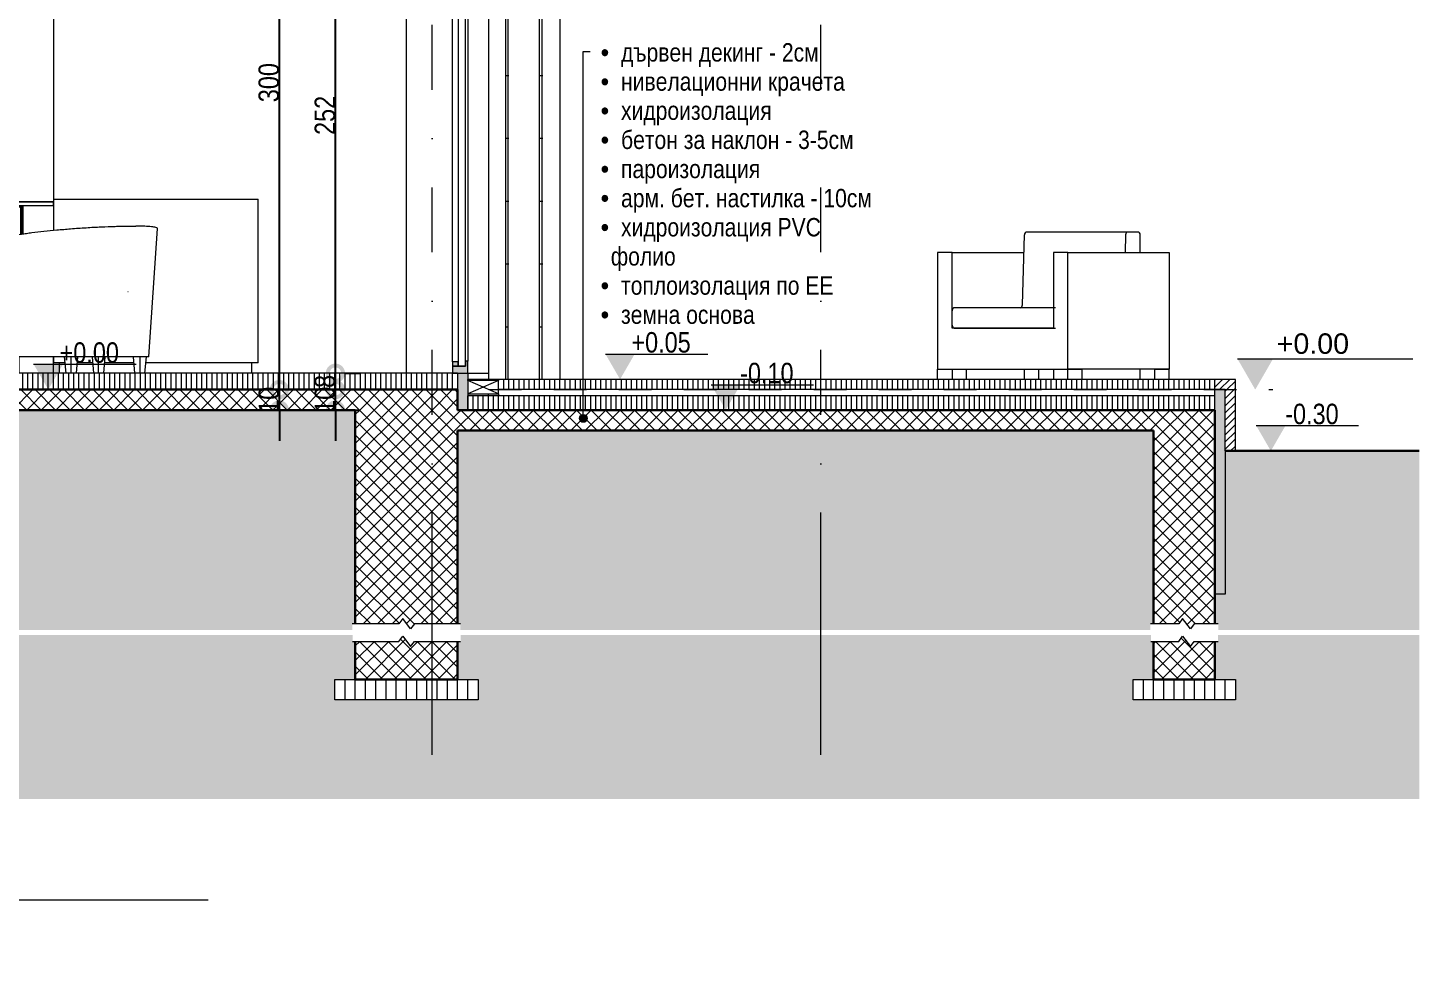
# Model space of a CAD drawing. Header units: centimetres. Extents: x 0 to 25250, y 0 to 2250.
# Drawn here: x 19073 to 19753, y 1110 to 1567 of the extents above; entities that cross this region are included whole.
import ezdxf

# ---------------------------------------------------------------- set-up
doc = ezdxf.new("R2010")
doc.units = ezdxf.units.CM
doc.linetypes.add('23-View-1$0$Dash', pattern=[31.75, 15.875, -15.875])
doc.linetypes.add('23-View-1$0$Dash dot', pattern=[79.375, 31.75, -23.8125, 0, -23.8125])
for name, color, linetype, lineweight in [('A-ANNO-DIMS', 7, 'Continuous', 9), ('A-ANNO-NOTE', 7, 'Continuous', 9), ('A-DETL', 7, 'Continuous', 9), ('A-DETL-GENF', 7, 'Continuous', 9), ('A-DETL-MBND', 7, 'Continuous', 9), ('A-FLOR', 7, 'Continuous', 9), ('A-FLOR-FNSH', 7, 'Continuous', 9), ('A-FLOR-LEVL', 7, 'Continuous', 9), ('A-FLOR-MCUT', 7, 'Continuous', 9), ('A-FLOR-PATT', 7, 'Continuous', 9), ('A-GLAZ', 7, 'Continuous', 5), ('A-WALL', 7, 'Continuous', 9), ('A-WALL-PATT', 7, 'Continuous', 9), ('E-ELEC-EQPM', 7, 'Continuous', 9), ('G-ANNO-DIMS', 7, 'Continuous', 9), ('G-ANNO-TEXT', 7, 'Continuous', 9), ('G-ANNO-TTLB', 7, 'Continuous', 9), ('I-FURN', 7, 'Continuous', 9), ('P-PIPE', 7, 'Continuous', 9), ('S-GRID', 7, 'Continuous', 9)]:
    doc.layers.add(name, color=color, linetype=linetype, lineweight=lineweight)
doc.styles.add('23-View-1$0$Arial', font='arial.ttf', dxfattribs={"height": 10})
doc.styles.add('23-View-1$0$Arial Narrow_1', font='ARIALN.TTF', dxfattribs={"height": 10})
doc.styles.add('23-View-1$0$Arial Narrow_2', font='ARIALN.TTF', dxfattribs={"height": 9})
doc.dimstyles.new('23-View-1$0$TEC_DIM', dxfattribs={"dimscale": 30.48, "dimtxt": 10.23431, "dimasz": 0.492126, "dimexe": 0.393701, "dimexo": 0.246063, "dimgap": 0, "dimtad": 1, "dimdec": 0, "dimzin": 0, "dimdsep": 46, "dimtxsty": '23-View-1$0$Arial Narrow_1', "dimblk1": '23-View-1$0$_DotSmall', "dimblk2": '23-View-1$0$_DotSmall', "dimsah": 1, "dimcen": 0.09, "dimazin": 0, "dimtfac": 1, "dimtdec": 4, "dimtix": 1, "dimtmove": 0, "dimatfit": 3, "dimfxl": 1, "dimtvp": 1, "dimtolj": 1, "dimtzin": 0, "dimarcsym": 2})
pattern_1 = [(270, (19370.819, 1395.392), (2.5, 2e-16), [])]
pattern_2 = [(45, (18835.914, 1723.288), (-3.535534, 3.535534), []), (135, (18835.914, 1723.288), (-3.535534, -3.535534), [])]
pattern_3 = [(45, (18835.914, 1723.288), (-1.767767, 1.767767), [])]
pattern_4 = [(0, (18835.914, 1723.288), (19.05, 19.05), [19.05, -19.05]), (0, (18835.914, 1730.432), (19.05, 19.05), [19.05, -19.05]), (0, (18835.914, 1737.576), (19.05, 19.05), [19.05, -19.05]), (90, (18838.296, 1739.957), (-19.05, 19.05), [19.05, -19.05]), (90, (18845.439, 1739.957), (-19.05, 19.05), [19.05, -19.05]), (90, (18852.583, 1739.957), (-19.05, 19.05), [19.05, -19.05])]

# ---------------------------------------------------------------- blocks, each defined once
blk = doc.blocks.new('Viewport - TYPE-NAME SCALE LEVEL-1451543-СГРАДА ТИП III - ВЕРТИКАЛНИ РАЗРЕЗИ Б-Б_ В-В')
at = {"layer": 'G-ANNO-TTLB'}
for p, q in [((0, -0.627), (0, 0.627)), ((2.363, 0), (-3.913, 0))]:
    blk.add_line(p, q, dxfattribs=at)
blk = doc.blocks.new('ШКАФ - ШКАФ-2266388-Б-Б')
at = {"layer": 'I-FURN', "color": 253, "true_color": 0xaaaaaa}
for p, q in [((-419.09, 93), (-319.09, 93)), ((-419.09, 93), (-419.09, 77.86)), ((-319.09, 13), (-319.09, 93)), ((-419.09, 16), (-419.09, 13)), ((-413.35, 13), (-419.09, 13)), ((-416.09, 8), (-416.09, 13)), ((-399.9, 13), (-407.52, 13)), ((-379.77, 13), (-394.07, 13)), ((-319.09, 13), (-373.93, 13)), ((-322.09, 8), (-322.09, 13))]:
    blk.add_line(p, q, dxfattribs=at)
blk = doc.blocks.new('Sofa-10 - 900 x 700-1663874-Б-Б')
at = {"layer": 'I-FURN', "color": 253, "true_color": 0xaaaaaa}
for p, q in [((54.3, 41.44), (55.28, 75.56)), ((105.84, 77), (56.34, 77)), ((104.78, 75.56), (104.53, 67)), ((110.83, 77), (105.84, 77)), ((111.89, 67), (111.89, 75.5)), ((19.96, 67), (12.89, 67)), ((12.89, 67), (12.89, 10)), ((19.96, 30), (19.96, 67)), ((19.96, 67), (55.03, 67)), ((76.53, 67), (69.46, 67)), ((69.46, 67), (69.46, 30)), ((76.53, 10), (76.53, 67)), ((76.53, 67), (126.03, 67)), ((126.03, 67), (126.03, 10)), ((19.96, 31.5), (19.96, 38.5)), ((70.52, 40), (21.02, 40)), ((69.46, 38.5), (69.46, 31.5)), ((69.46, 30), (19.96, 30)), ((21.02, 30), (70.52, 30)), ((12.89, 10), (19.96, 10)), ((12.89, 5), (12.89, 10)), ((12.89, 10), (76.53, 10)), ((19.96, 10), (19.96, 5)), ((27.04, 5), (27.04, 10)), ((55.32, 5), (55.32, 10)), ((62.39, 5), (62.39, 10)), ((69.46, 10), (76.53, 10)), ((69.46, 10), (69.46, 5)), ((76.53, 10), (83.6, 10)), ((76.53, 5), (76.53, 10)), ((126.03, 10), (76.53, 10)), ((83.6, 5), (83.6, 10)), ((111.89, 5), (111.89, 10)), ((118.96, 10), (126.03, 10)), ((118.96, 5), (118.96, 10)), ((126.03, 5), (126.03, 10))]:
    blk.add_line(p, q, dxfattribs=at)
for centre, start_param, end_param in [((56.34, 75.5), 0, 1.530278), ((105.84, 75.5), 0, 1.530278), ((110.83, 75.5), 4.712389, 6.283185), ((53.24, 41.5), 3.141593, 4.671871), ((21.02, 38.5), 0, 1.570796), ((21.02, 31.5), 1.570796, 3.141593)]:
    blk.add_ellipse(centre, major_axis=(0, 1.5), ratio=0.707107, start_param=start_param, end_param=end_param, dxfattribs=at)
blk = doc.blocks.new('Furniture_Crescent_Armchair - 870x580x380mm-1673152-Б-Б')
at = {"layer": 'I-FURN', "color": 253, "true_color": 0xaaaaaa}
for p, q in [((-383.07, 79.85), (-378.82, 79.85)), ((-372.54, 16), (-368.16, 78.72)), ((-446.02, 16), (-449.48, 73.47)), ((-431.79, 16), (-446.02, 16)), ((-440.83, 8), (-442.24, 16)), ((-438.35, 8), (-439.06, 16)), ((-435.88, 8), (-435.88, 16)), ((-386.22, 16), (-431.79, 16)), ((-412.91, 8), (-413.62, 16)), ((-410.44, 8), (-410.44, 16)), ((-407.26, 16), (-407.96, 8)), ((-400.17, 16), (-399.46, 8)), ((-396.99, 8), (-396.99, 16)), ((-394.51, 8), (-393.81, 16)), ((-381.98, 16), (-386.22, 16)), ((-372.54, 16), (-381.98, 16)), ((-379.32, 8), (-380.03, 16)), ((-376.85, 16), (-376.85, 8)), ((-374.37, 8), (-373.67, 16)), ((-438.35, 8), (-440.83, 8)), ((-435.88, 8), (-438.35, 8)), ((-410.44, 8), (-412.91, 8)), ((-407.96, 8), (-410.44, 8)), ((-376.85, 8), (-379.32, 8)), ((-374.37, 8), (-376.85, 8))]:
    blk.add_line(p, q, dxfattribs=at)
at = {"layer": 'I-FURN', "color": 253, "true_color": 0xaaaaaa, "flags": 128}
blk.add_lwpolyline([(-382.77, 48), (-382.66, 48), (-382.56, 47.99)], dxfattribs=at)
at = {"layer": 'I-FURN', "color": 253, "true_color": 0xaaaaaa}
for points, knots in [([(-449.48, 73.47), (-447.86, 73.8), (-444.76, 74.38), (-439.75, 75.23), (-436.47, 75.74), (-434.76, 76)], [0, 0, 0, 0, 0.4, 0.7, 1, 1, 1, 1]), ([(-434.76, 76), (-433.97, 76.12), (-432.32, 76.35), (-428.74, 76.82), (-423.83, 77.39), (-417.42, 78.03), (-410.42, 78.63), (-403.07, 79.15), (-395.67, 79.55), (-389.98, 79.76), (-385.86, 79.84), (-383.97, 79.85), (-383.07, 79.85)], [0, 0, 0, 0, 0.058824, 0.117647, 0.235294, 0.352941, 0.470588, 0.602941, 0.735294, 0.867647, 0.933824, 1, 1, 1, 1]), ([(-368.21, 78.59), (-368.15, 78.68), (-368.13, 78.93), (-368.89, 79.29), (-371.03, 79.61), (-373.78, 79.78), (-376.5, 79.84), (-378.02, 79.85), (-378.82, 79.85)], [-0.5294118, -0.5294118, -0.5294118, -0.5294118, -0.4705882, -0.3529412, -0.2352941, -0.1176471, -0.0588235, 0, 0, 0, 0])]:
    blk.add_open_spline(points, degree=3, knots=knots, dxfattribs=at)
blk = doc.blocks.new('SINGLE - F - 145x252-2508675-Б-Б')
at = {"layer": 'A-GLAZ', "true_color": 0xc0c0c0}
h = blk.add_hatch(color=9, dxfattribs=at)
h.paths.add_polyline_path([(-224.09, 8), (-216.59, 8), (-216.59, 13.9), (-217.69, 13.9), (-217.69, 11.4), (-224.09, 11.4)])
h.paths.add_polyline_path([(-217.69, 254.1), (-216.59, 254.1), (-216.59, 260), (-224.09, 260), (-224.09, 256.6), (-217.69, 256.6)])
h = blk.add_hatch(color=9, dxfattribs=at)
h.paths.add_polyline_path([(-224.09, 11.4), (-221.29, 11.4), (-221.29, 13.6), (-224.09, 13.6)])
h.paths.add_polyline_path([(-221.29, 254.4), (-221.29, 256.6), (-224.09, 256.6), (-224.09, 254.4)])
at = {"layer": 'A-GLAZ'}
for p, q in [((-224.09, 260), (-224.09, 256.6)), ((-216.59, 260), (-224.09, 260)), ((-216.59, 254.1), (-216.59, 260)), ((-224.09, 256.6), (-224.09, 254.4)), ((-221.29, 256.6), (-224.09, 256.6)), ((-224.09, 256.6), (-217.69, 256.6)), ((-224.09, 254.4), (-221.29, 254.4)), ((-224.09, 13.6), (-224.09, 254.4)), ((-217.69, 256.6), (-221.29, 256.6)), ((-221.29, 256.6), (-221.29, 11.4)), ((-221.29, 254.4), (-221.29, 256.6)), ((-217.69, 11.4), (-217.69, 256.6)), ((-217.69, 256.6), (-217.69, 254.1)), ((-217.69, 254.1), (-216.59, 254.1)), ((-216.59, 254.1), (-216.59, 13.9)), ((-224.09, 13.6), (-224.09, 11.4)), ((-221.29, 13.6), (-224.09, 13.6)), ((-221.29, 11.4), (-221.29, 13.6)), ((-216.59, 13.9), (-217.69, 13.9)), ((-217.69, 13.9), (-217.69, 11.4)), ((-216.59, 8), (-216.59, 13.9)), ((-224.09, 11.4), (-221.29, 11.4)), ((-224.09, 11.4), (-224.09, 8)), ((-217.69, 11.4), (-224.09, 11.4)), ((-224.09, 8), (-216.59, 8)), ((-221.29, 11.4), (-217.69, 11.4))]:
    blk.add_line(p, q, dxfattribs=at)
blk = doc.blocks.new('Fireplace - Type 1-2346596-Б-Б')
at = {"layer": 'E-ELEC-EQPM', "color": 254, "true_color": 0xcccccc}
for p, q in [((-549.09, 270), (-549.09, 91.71)), ((-419.09, 270), (-549.09, 270)), ((-419.09, 270), (-419.09, 91.71)), ((-419.09, 91.71), (-549.09, 91.71)), ((-549.09, 91.68), (-419.09, 91.68)), ((-549.09, 89.72), (-549.09, 91.68)), ((-419.09, 89.72), (-549.09, 89.72)), ((-534.62, 89.72), (-534.62, 77.49)), ((-534.62, 89.72), (-534.62, 77.49)), ((-534.57, 89.72), (-534.57, 77.48)), ((-534.55, 89.72), (-534.55, 77.48)), ((-534.55, 89.72), (-534.55, 77.48)), ((-534.54, 77.48), (-534.54, 89.68)), ((-534.54, 89.68), (-534.54, 89.02)), ((-534.54, 89.02), (-534.54, 89.68)), ((-534.54, 77.48), (-534.54, 89.02)), ((-534.54, 89.02), (-534.49, 89.02)), ((-534.49, 89.02), (-534.54, 89.02)), ((-534.52, 77.48), (-534.52, 89.72)), ((-534.52, 77.48), (-534.52, 89.72)), ((-534.49, 89.67), (-534.48, 89.71)), ((-534.48, 89.71), (-534.49, 89.67)), ((-534.49, 77.48), (-534.49, 89.67)), ((-534.49, 89.02), (-534.49, 89.67)), ((-534.49, 89.67), (-534.49, 89.02)), ((-534.49, 77.48), (-534.49, 89.02)), ((-534.48, 89.71), (-534.44, 89.73)), ((-534.44, 89.73), (-534.48, 89.71)), ((-534.48, 77.47), (-534.48, 89.71)), ((-534.45, 89.72), (-534.45, 77.47)), ((-534.45, 89.72), (-534.45, 77.47)), ((-534.45, 77.47), (-534.45, 89.72)), ((-534.44, 77.47), (-534.44, 89.72)), ((-534.12, 77.44), (-534.12, 89.72)), ((-534.1, 89.72), (-534.1, 89.12)), ((-534.1, 89.12), (-534.1, 89.72)), ((-434.44, 89.12), (-534.1, 89.12)), ((-434.44, 89.12), (-534.1, 89.12)), ((-534.04, 77.43), (-534.05, 89.72)), ((-534.05, 89.72), (-534.04, 77.43)), ((-434.94, 75.97), (-434.94, 89.72)), ((-434.58, 89.72), (-434.58, 76.02)), ((-434.58, 76.02), (-434.58, 89.72)), ((-434.54, 76.03), (-434.54, 89.72)), ((-434.51, 76.03), (-434.51, 89.72)), ((-434.51, 89.72), (-434.51, 76.03)), ((-434.44, 89.72), (-434.44, 89.12)), ((-434.44, 89.12), (-434.44, 89.72)), ((-434.19, 89.73), (-434.15, 89.71)), ((-434.15, 89.71), (-434.19, 89.73)), ((-434.19, 89.72), (-434.19, 76.08)), ((-434.18, 76.08), (-434.18, 89.72)), ((-434.18, 76.08), (-434.18, 89.72)), ((-434.18, 89.72), (-434.18, 76.08)), ((-434.15, 89.71), (-434.15, 76.08)), ((-434.15, 89.71), (-434.14, 89.67)), ((-434.14, 89.67), (-434.15, 89.71)), ((-434.14, 89.67), (-434.14, 76.09)), ((-434.14, 89.67), (-434.14, 89.02)), ((-434.14, 89.02), (-434.14, 89.67)), ((-434.14, 89.02), (-434.14, 76.09)), ((-434.14, 89.02), (-434.09, 89.02)), ((-434.09, 89.02), (-434.14, 89.02)), ((-434.11, 89.72), (-434.11, 76.09)), ((-434.11, 89.72), (-434.11, 76.09)), ((-434.09, 89.68), (-434.09, 76.09)), ((-434.09, 89.02), (-434.09, 89.68)), ((-434.09, 89.68), (-434.09, 89.02)), ((-434.09, 89.02), (-434.09, 76.09)), ((-434.08, 76.09), (-434.08, 89.72)), ((-434.08, 76.09), (-434.08, 89.72)), ((-434.06, 76.1), (-434.06, 89.72)), ((-434.01, 76.1), (-434.01, 89.72)), ((-434.01, 76.1), (-434.01, 89.72)), ((-419.09, 89.72), (-419.09, 91.68)), ((-497.67, 54.19), (-497.67, 54.99)), ((-497.67, 54.99), (-477.67, 54.99)), ((-497.67, 54.99), (-497.67, 54.49)), ((-496.17, 54.99), (-497.67, 54.99)), ((-497.67, 54.99), (-497.67, 54.99)), ((-497.67, 54.49), (-497.67, 54.19)), ((-477.67, 54.49), (-497.67, 54.49)), ((-497.67, 54.49), (-496.17, 54.49)), ((-497.67, 54.49), (-497.67, 54.49)), ((-496.97, 54.99), (-496.17, 54.99)), ((-496.97, 54.49), (-496.97, 54.99)), ((-496.97, 54.99), (-478.37, 54.99)), ((-496.97, 54.99), (-496.97, 54.99)), ((-496.97, 54.49), (-496.97, 54.99)), ((-496.17, 54.49), (-496.97, 54.49)), ((-496.97, 54.49), (-496.97, 54.49)), ((-478.37, 54.49), (-496.97, 54.49)), ((-479.17, 54.99), (-496.17, 54.99)), ((-496.17, 54.99), (-496.17, 54.49)), ((-496.17, 54.99), (-496.17, 54.49)), ((-496.17, 54.99), (-479.17, 54.99)), ((-496.17, 54.49), (-479.17, 54.49)), ((-479.17, 54.49), (-496.17, 54.49)), ((-479.17, 54.99), (-479.17, 54.49)), ((-477.67, 54.99), (-479.17, 54.99)), ((-479.17, 54.99), (-478.37, 54.99)), ((-479.17, 54.49), (-479.17, 54.99)), ((-479.17, 54.49), (-477.67, 54.49)), ((-478.37, 54.49), (-479.17, 54.49)), ((-478.37, 54.99), (-478.37, 54.49)), ((-478.37, 54.99), (-478.37, 54.99)), ((-478.37, 54.99), (-478.37, 54.49)), ((-478.37, 54.49), (-478.37, 54.49)), ((-477.67, 54.49), (-477.67, 54.99)), ((-477.67, 54.99), (-477.67, 54.99)), ((-477.67, 54.19), (-477.67, 54.99)), ((-477.67, 54.49), (-477.67, 54.49)), ((-477.67, 54.49), (-477.67, 54.19)), ((-477.59, 50), (-509.3, 50)), ((-509.3, 50), (-477.59, 50)), ((-509.22, 51.36), (-477.59, 51.36)), ((-509.22, 51.35), (-477.59, 51.35)), ((-509.22, 51.26), (-477.59, 51.26)), ((-509.22, 51.24), (-477.59, 51.24)), ((-477.59, 51.94), (-509.18, 51.94)), ((-509.18, 51.94), (-477.59, 51.94)), ((-497.67, 52.19), (-497.67, 54.19)), ((-497.67, 54.19), (-477.67, 54.19)), ((-497.67, 54.19), (-477.67, 54.19)), ((-497.67, 52.19), (-497.67, 54.19)), ((-477.67, 52.19), (-497.67, 52.19)), ((-497.67, 52.19), (-497.67, 51.38)), ((-497.67, 51.88), (-497.67, 52.19)), ((-497.67, 52.19), (-477.67, 52.19)), ((-497.67, 51.88), (-477.67, 51.88)), ((-477.67, 51.38), (-497.67, 51.38)), ((-477.67, 52.19), (-477.67, 54.19)), ((-477.67, 54.19), (-477.67, 52.19)), ((-477.67, 51.88), (-477.67, 52.19)), ((-477.67, 52.19), (-477.67, 51.38)), ((-448.19, 51.94), (-469.59, 51.94)), ((-469.59, 51.94), (-448.19, 51.94)), ((-469.59, 51.36), (-448.15, 51.36)), ((-469.59, 51.35), (-448.15, 51.35)), ((-469.59, 51.26), (-448.15, 51.26)), ((-469.59, 51.24), (-448.15, 51.24)), ((-448.07, 50), (-469.59, 50)), ((-469.59, 50), (-448.07, 50)), ((-419.09, 8), (-419.09, 16))]:
    blk.add_line(p, q, dxfattribs=at)
at = {"layer": 'E-ELEC-EQPM', "color": 254, "true_color": 0xcccccc, "flags": 128}
for points in [[(-534.54, 89.68), (-534.54, 89.7), (-534.53, 89.72)], [(-534.54, 89.02), (-534.54, 89.19), (-534.54, 89.35), (-534.54, 89.52), (-534.54, 89.68)], [(-534.49, 89.02), (-534.5, 89.02), (-534.52, 89.02), (-534.53, 89.02), (-534.54, 89.02)], [(-534.48, 89.71), (-534.48, 89.7), (-534.49, 89.69), (-534.49, 89.68), (-534.49, 89.67)], [(-534.49, 89.67), (-534.49, 89.51), (-534.49, 89.35), (-534.49, 89.19), (-534.49, 89.02)], [(-534.45, 89.72), (-534.46, 89.72), (-534.47, 89.72), (-534.48, 89.71)], [(-434.15, 89.71), (-434.16, 89.72), (-434.17, 89.72), (-434.18, 89.72)], [(-434.14, 89.67), (-434.14, 89.68), (-434.14, 89.69), (-434.15, 89.7), (-434.15, 89.71)], [(-434.14, 89.02), (-434.14, 89.19), (-434.14, 89.35), (-434.14, 89.51), (-434.14, 89.67)], [(-434.09, 89.02), (-434.1, 89.02), (-434.11, 89.02), (-434.12, 89.02), (-434.14, 89.02)], [(-434.1, 89.72), (-434.09, 89.7), (-434.09, 89.68)], [(-434.09, 89.68), (-434.09, 89.52), (-434.09, 89.35), (-434.09, 89.19), (-434.09, 89.02)]]:
    blk.add_lwpolyline(points, dxfattribs=at)
blk = doc.blocks.new('Entwässerungsrinne Fahrweg - 145-2442170-Б-Б')
at = {"layer": 'P-PIPE'}
h = blk.add_hatch(dxfattribs=at)
h.set_pattern_fill('FP1_2', color=256, style=0, pattern_type=2)
h.set_pattern_definition([(90, (-668.992, 332.896), (-2.5, 2e-16), [])])
h.paths.add_polyline_path([(-201.59, 4.5), (-201.59, 5), (-216.59, 5), (-216.59, 4.5)])
for p, q in [((-216.59, 5), (-201.59, 5)), ((-216.59, 4.5), (-216.59, 5)), ((-201.59, 5), (-216.59, 5)), ((-216.59, 5), (-216.59, -2)), ((-201.59, 4.5), (-216.59, 4.5)), ((-201.59, 5), (-201.59, 4.5)), ((-201.59, -2), (-201.59, 5)), ((-216.59, -2), (-201.59, -2))]:
    blk.add_line(p, q, dxfattribs=at)
blk = doc.blocks.new('TEC-BREAKLINE - M_Break Line-2501834-Б-Б')
at = {"layer": 'A-DETL-GENF'}
for p, q in [((-1215.31, -114.43), (-1238.09, -114.43)), ((-1213.41, -111.89), (-1215.31, -114.43)), ((-1209.6, -116.97), (-1213.41, -111.89)), ((-1207.69, -114.43), (-1209.6, -116.97)), ((-1185.22, -114.43), (-1207.69, -114.43))]:
    blk.add_line(p, q, dxfattribs=at)
blk = doc.blocks.new('TEC-BREAKLINE - M_Break Line-2505853-Б-Б')
at = {"layer": 'A-DETL-GENF'}
for p, q in [((130.69, -114.43), (116.9, -114.43)), ((132.59, -111.89), (130.69, -114.43)), ((136.4, -116.97), (132.59, -111.89)), ((138.31, -114.43), (136.4, -116.97)), ((150.03, -114.43), (138.31, -114.43))]:
    blk.add_line(p, q, dxfattribs=at)
blk = doc.blocks.new('TEC-BREAKLINE - M_Break Line-2501920-Б-Б')
at = {"layer": 'A-DETL-GENF'}
for p, q in [((-1215.31, -123.04), (-1213.41, -120.5)), ((-1213.41, -120.5), (-1209.6, -125.58)), ((-1237.91, -123.04), (-1215.31, -123.04)), ((-1209.6, -125.58), (-1207.69, -123.04)), ((-1207.69, -123.04), (-1185.18, -123.04))]:
    blk.add_line(p, q, dxfattribs=at)
blk = doc.blocks.new('TEC-BREAKLINE - M_Break Line-2505929-Б-Б')
at = {"layer": 'A-DETL-GENF'}
for p, q in [((130.69, -123.04), (132.59, -120.5)), ((132.59, -120.5), (136.4, -125.58)), ((117.12, -123.04), (130.69, -123.04)), ((136.4, -125.58), (138.31, -123.04)), ((138.31, -123.04), (149.96, -123.04))]:
    blk.add_line(p, q, dxfattribs=at)
blk = doc.blocks.new('Level - w_ name-271244-Б-Б')
at = {"layer": 'A-FLOR-LEVL'}
blk.add_hatch(color=256, dxfattribs=at).paths.add_polyline_path([(159.43, 15), (176.75, 15), (168.09, 0)])
blk.add_line((159.43, 15), (245.01, 15), dxfattribs=at)
blk = doc.blocks.new('Spot Elevations - ELEVATION_PROJECT-150941-Б-Б')
at = {"layer": 'A-ANNO-NOTE'}
blk.add_hatch(color=256, dxfattribs=at).paths.add_polyline_path([(-428.74, 312.39), (-414.43, 312.39), (-421.59, 300)])
blk.add_line((-428.74, 312.39), (-378.74, 312.39), dxfattribs=at)
blk = doc.blocks.new('23-View-1$0$_DotSmall')
at = {"color": 0, "linetype": 'ByBlock', "const_width": 0.5}
blk.add_lwpolyline([(-0.0625, 0, 1), (0.0625, 0, 1)], format="xyb", close=True, dxfattribs=at)
blk = doc.blocks.new('*D3239')
at = {"layer": 'A-ANNO-DIMS', "color": 0, "lineweight": -2, "transparency": 16777216}
for p, q in [((19223.6, 1390.39), (19223.6, 1405.39)), ((19223.6, 1380.39), (19223.6, 1390.39)), ((19228.45, 1390.39), (19235.6, 1390.39)), ((19223.6, 1380.39), (19223.6, 1365.39)), ((19228.45, 1380.39), (19235.6, 1380.39))]:
    blk.add_line(p, q, dxfattribs=at)
at = {"layer": 'A-ANNO-DIMS', "color": 0, "lineweight": -2, "transparency": 16777216, "xscale": 15, "yscale": 15, "zscale": 15}
for p, rotation in [((19223.6, 1390.39), 270), ((19223.6, 1380.39), 90)]:
    blk.add_blockref('23-View-1$0$_DotSmall', p, dxfattribs=dict(at, rotation=rotation))
at = {"layer": 'A-ANNO-DIMS', "color": 0, "transparency": 16777216, "insert": (19218.5, 1385.39), "char_height": 10, "width": 15.2053, "attachment_point": 5, "rotation": 90, "style": '23-View-1$0$Arial Narrow_1'}
blk.add_mtext('\\A1;10', dxfattribs=at)
blk = doc.blocks.new('*D3240')
at = {"layer": 'A-ANNO-DIMS', "color": 0, "lineweight": -2, "transparency": 16777216}
for p, q in [((19223.6, 1390.39), (19223.6, 1398.39)), ((19228.45, 1398.39), (19235.6, 1398.39)), ((19228.45, 1390.39), (19235.6, 1390.39))]:
    blk.add_line(p, q, dxfattribs=at)
at = {"layer": 'A-ANNO-DIMS', "color": 0, "lineweight": -2, "transparency": 16777216, "xscale": 15, "yscale": 15, "zscale": 15}
for p, rotation in [((19223.6, 1398.39), 90), ((19223.6, 1390.39), 270)]:
    blk.add_blockref('23-View-1$0$_DotSmall', p, dxfattribs=dict(at, rotation=rotation))
at = {"layer": 'A-ANNO-DIMS', "color": 0, "transparency": 16777216, "insert": (19218.5, 1394.39), "char_height": 10, "width": 7.6026, "attachment_point": 5, "rotation": 90, "style": '23-View-1$0$Arial Narrow_1'}
blk.add_mtext('\\A1;8', dxfattribs=at)
blk = doc.blocks.new('*D3241')
at = {"layer": 'A-ANNO-DIMS', "color": 0, "lineweight": -2, "transparency": 16777216}
for p, q in [((19250.82, 1650.39), (19211.6, 1650.39)), ((19223.6, 1398.39), (19223.6, 1650.39)), ((19228.45, 1398.39), (19235.6, 1398.39))]:
    blk.add_line(p, q, dxfattribs=at)
at = {"layer": 'A-ANNO-DIMS', "color": 0, "lineweight": -2, "transparency": 16777216, "xscale": 15, "yscale": 15, "zscale": 15}
for p, rotation in [((19223.6, 1650.39), 90), ((19223.6, 1398.39), 270)]:
    blk.add_blockref('23-View-1$0$_DotSmall', p, dxfattribs=dict(at, rotation=rotation))
at = {"layer": 'A-ANNO-DIMS', "color": 0, "transparency": 16777216, "insert": (19218.5, 1524.39), "char_height": 10, "width": 22.8079, "attachment_point": 5, "rotation": 90, "style": '23-View-1$0$Arial Narrow_1'}
blk.add_mtext('\\A1;252', dxfattribs=at)
blk = doc.blocks.new('*D3245')
at = {"layer": 'A-ANNO-DIMS', "color": 0, "lineweight": -2, "transparency": 16777216}
for p, q in [((19196.2, 1390.39), (19196.2, 1405.39)), ((19196.2, 1380.39), (19196.2, 1390.39)), ((19201.05, 1390.39), (19208.2, 1390.39)), ((19196.2, 1380.39), (19196.2, 1365.39)), ((19201.05, 1380.39), (19208.2, 1380.39))]:
    blk.add_line(p, q, dxfattribs=at)
at = {"layer": 'A-ANNO-DIMS', "color": 0, "lineweight": -2, "transparency": 16777216, "xscale": 15, "yscale": 15, "zscale": 15}
for p, rotation in [((19196.2, 1390.39), 270), ((19196.2, 1380.39), 90)]:
    blk.add_blockref('23-View-1$0$_DotSmall', p, dxfattribs=dict(at, rotation=rotation))
at = {"layer": 'A-ANNO-DIMS', "color": 0, "transparency": 16777216, "insert": (19191.1, 1385.39), "char_height": 10, "width": 15.2053, "attachment_point": 5, "rotation": 90, "style": '23-View-1$0$Arial Narrow_1'}
blk.add_mtext('\\A1;10', dxfattribs=at)
blk = doc.blocks.new('*D3246')
at = {"layer": 'A-ANNO-DIMS', "color": 0, "lineweight": -2, "transparency": 16777216}
for p, q in [((19196.2, 1390.39), (19196.2, 1690.39)), ((19201.05, 1690.39), (19208.2, 1690.39)), ((19201.05, 1390.39), (19208.2, 1390.39))]:
    blk.add_line(p, q, dxfattribs=at)
at = {"layer": 'A-ANNO-DIMS', "color": 0, "lineweight": -2, "transparency": 16777216, "xscale": 15, "yscale": 15, "zscale": 15}
for p, rotation in [((19196.2, 1690.39), 90), ((19196.2, 1390.39), 270)]:
    blk.add_blockref('23-View-1$0$_DotSmall', p, dxfattribs=dict(at, rotation=rotation))
at = {"layer": 'A-ANNO-DIMS', "color": 0, "transparency": 16777216, "insert": (19191.1, 1540.39), "char_height": 10, "width": 22.8079, "attachment_point": 5, "rotation": 90, "style": '23-View-1$0$Arial Narrow_1'}
blk.add_mtext('\\A1;300', dxfattribs=at)

msp = doc.modelspace()

# ---------------------------------------------------------------- hatches: boundary and pattern name
at = {"layer": 'A-DETL-GENF'}
h = msp.add_hatch(dxfattribs=at)
h.set_pattern_fill('FP1_18', color=256, style=0, pattern_type=2)
h.set_pattern_definition(pattern_4)
h.paths.add_polyline_path([(19289.41, 1272.93), (19621.8, 1272.93), (19621.8, 1275.96), (19623.32, 1275.96), (19623.32, 1370.39), (19283.32, 1370.39), (19283.32, 1275.96), (19284.68, 1275.96), (19284.68, 1272.93)])
h.paths.add_polyline_path([(19753.09, 1272.93), (19753.09, 1360.39), (19658.32, 1360.39), (19658.32, 1290.39), (19653.32, 1290.39), (19653.32, 1275.96), (19654.94, 1275.96), (19654.94, 1272.93), (19659.41, 1272.93)])
h.paths.add_polyline_path([(18265.26, 1272.93), (18266.82, 1272.93), (18266.82, 1275.96), (18268.32, 1275.96), (18268.32, 1290.39), (18253.32, 1290.39), (18253.32, 1380.24), (18166.07, 1380.24), (18166.07, 1272.93), (18254.41, 1272.93)])
h.paths.add_polyline_path([(18324.64, 1272.93), (18756.82, 1272.93), (18756.82, 1275.96), (18758.32, 1275.96), (18758.32, 1380.39), (18318.32, 1380.39), (18318.32, 1275.96), (18319.68, 1275.96), (18319.68, 1272.93)])
h.paths.add_polyline_path([(18809.68, 1272.93), (19231.82, 1272.93), (19231.82, 1275.96), (19233.32, 1275.96), (19233.32, 1380.39), (18808.32, 1380.39), (18808.32, 1275.96), (18809.68, 1275.96)])
h = msp.add_hatch(dxfattribs=at)
h.set_pattern_fill('FP1_18', color=256, style=0, pattern_type=2)
h.set_pattern_definition(pattern_4)
h.paths.add_polyline_path([(18562.83, 1190.39), (19753.09, 1190.39), (19753.09, 1270.49), (19654.86, 1270.49), (19654.86, 1267.35), (19653.32, 1267.35), (19653.32, 1248.78), (19663.32, 1248.78), (19663.32, 1238.78), (19613.32, 1238.78), (19613.32, 1248.78), (19623.32, 1248.78), (19623.32, 1267.35), (19622.03, 1267.35), (19622.03, 1270.49), (19284.73, 1270.49), (19284.73, 1267.35), (19283.32, 1267.35), (19283.32, 1248.78), (19293.32, 1248.78), (19293.32, 1238.78), (19223.32, 1238.78), (19223.32, 1248.78), (19233.32, 1248.78), (19233.32, 1267.35), (19231.99, 1267.35), (19231.99, 1270.49), (18809.73, 1270.49), (18809.73, 1267.35), (18808.32, 1267.35), (18808.32, 1248.78), (18818.32, 1248.78), (18818.32, 1238.78), (18748.32, 1238.78), (18748.32, 1248.78), (18758.32, 1248.78), (18758.32, 1267.35), (18756.99, 1267.35), (18756.99, 1270.49), (18319.73, 1270.49), (18319.73, 1267.35), (18318.32, 1267.35), (18318.32, 1248.78), (18328.32, 1248.78), (18328.32, 1238.78), (18258.32, 1238.78), (18258.32, 1248.78), (18268.32, 1248.78), (18268.32, 1267.35), (18266.99, 1267.35), (18266.99, 1270.49), (18166.07, 1270.49), (18166.07, 1190.39), (18266.93, 1190.39)])
at = {"layer": 'A-FLOR-PATT', "true_color": 0x787878}
h = msp.add_hatch(dxfattribs=at)
h.set_pattern_fill('FP1_11', color=8, angle=-90, style=0, pattern_type=2)
h.set_pattern_definition([(270, (18790.819, 1398.392), (2.5, 2e-16), [])])
h.paths.add_polyline_path([(19281.94, 1390.39), (19283.32, 1390.39), (19283.32, 1398.39), (18783.32, 1398.39), (18783.32, 1390.39), (19257.15, 1390.39)])
h.paths.add_polyline_path([(18562.83, 1390.39), (18758.32, 1390.39), (18758.32, 1398.39), (18560.81, 1398.39), (18560.81, 1390.39)])
h = msp.add_hatch(dxfattribs=at)
h.set_pattern_fill('FP1_3', color=8, angle=-90, style=0, pattern_type=2)
h.set_pattern_definition(pattern_1)
h.paths.add_polyline_path([(19604.31, 1390.39), (19653.32, 1390.39), (19653.32, 1395.39), (19303.32, 1395.39), (19303.32, 1390.39), (19554.71, 1390.39)])
h = msp.add_hatch(dxfattribs=at)
h.set_pattern_fill('FP1_4', color=8, style=0, pattern_type=2)
h.set_pattern_definition(pattern_3)
h.paths.add_polyline_path([(19653.9, 1390.39), (19663.32, 1390.39), (19663.32, 1395.39), (19653.32, 1395.39), (19653.32, 1390.39)])
at = {"layer": 'A-FLOR-PATT'}
h = msp.add_hatch(dxfattribs=at)
h.set_pattern_fill('FP1_1', color=256, style=0, pattern_type=2)
h.set_pattern_definition(pattern_2)
h.paths.add_polyline_path([(18328.32, 1380.39), (19283.32, 1380.39), (19283.32, 1390.39), (18268.32, 1390.39), (18268.32, 1380.39), (18318.32, 1380.39)])
at = {"layer": 'A-FLOR-PATT', "true_color": 0xc0c0c0}
h = msp.add_hatch(dxfattribs=at)
h.set_pattern_fill('FP1_3', color=9, angle=-90, style=0, pattern_type=2)
h.set_pattern_definition(pattern_1)
h.paths.add_polyline_path([(19356.34, 1380.39), (19653.32, 1380.39), (19653.32, 1387.39), (19288.32, 1387.39), (19288.32, 1380.39), (19303.32, 1380.39)])
at = {"layer": 'A-FLOR-PATT'}
h = msp.add_hatch(dxfattribs=at)
h.set_pattern_fill('FP1_1', color=256, style=0, pattern_type=2)
h.set_pattern_definition(pattern_2)
h.paths.add_polyline_path([(19283.32, 1370.39), (19638.95, 1370.39), (19638.95, 1380.39), (19283.32, 1380.39)])
at = {"layer": 'A-FLOR-PATT', "true_color": 0x787878}
h = msp.add_hatch(dxfattribs=at)
h.set_pattern_fill('FP1_19', color=8, angle=-90, style=0, pattern_type=2)
h.set_pattern_definition([(270, (18958.319, 1210.392), (5, -2e-14), [])])
h.paths.add_polyline_path([(18818.32, 1238.78), (18818.32, 1248.78), (18748.32, 1248.78), (18748.32, 1238.78)])
h.paths.add_polyline_path([(19640.23, 1238.78), (19663.32, 1238.78), (19663.32, 1248.78), (19613.32, 1248.78), (19613.32, 1238.78), (19623.32, 1238.78)])
h.paths.add_polyline_path([(18328.32, 1238.78), (18328.32, 1248.78), (18258.32, 1248.78), (18258.32, 1238.78), (18318.32, 1238.78)])
h.paths.add_polyline_path([(19283.32, 1238.78), (19293.32, 1238.78), (19293.32, 1248.78), (19223.32, 1248.78), (19223.32, 1238.78)])
at = {"layer": 'A-WALL-PATT', "lineweight": 5, "true_color": 0xffff80}
h = msp.add_hatch(color=51, dxfattribs=at)
h.paths.add_polyline_path([(19288.32, 1380.39), (19288.32, 1398.39), (19283.32, 1398.39), (19283.32, 1380.39)])
h.paths.add_polyline_path([(19298.32, 1650.39), (19298.32, 1690.39), (19283.32, 1690.39), (19283.32, 1650.39)])
at = {"layer": 'A-WALL-PATT', "true_color": 0x8b8b8b}
h = msp.add_hatch(dxfattribs=at)
h.set_pattern_fill('FP1_14', color=252, style=0, pattern_type=2)
h.set_pattern_definition([(0, (19323.296, 1390.392), (16.51, 30.709), [0.8382, -15.672]), (90, (19306.786, 1390.392), (-16.51, 30.709), [30.709, 0]), (90, (19308.056, 1390.392), (-16.51, 30.709), [30.709, 0])])
h.paths.add_polyline_path([(19302.82, 1395.39), (19328.32, 1395.39), (19328.32, 1690.39), (19298.32, 1690.39), (19298.32, 1395.39)])
at = {"layer": 'A-WALL-PATT', "true_color": 0xffff80}
msp.add_hatch(color=51, dxfattribs=at).paths.add_polyline_path([(19653.32, 1290.39), (19658.32, 1290.39), (19658.32, 1390.39), (19653.32, 1390.39), (19653.32, 1360.39)])
at = {"layer": 'A-WALL-PATT', "true_color": 0x787878}
h = msp.add_hatch(dxfattribs=at)
h.set_pattern_fill('FP1_4', color=8, style=0, pattern_type=2)
h.set_pattern_definition(pattern_3)
h.paths.add_polyline_path([(19663.32, 1360.39), (19663.32, 1390.39), (19658.32, 1390.39), (19658.32, 1360.39)])
at = {"layer": 'A-WALL-PATT'}
h = msp.add_hatch(dxfattribs=at)
h.set_pattern_fill('FP1_1', color=256, style=0, pattern_type=2)
h.set_pattern_definition(pattern_2)
h.paths.add_polyline_path([(19260.31, 1273.42), (19262.21, 1275.96), (19283.32, 1275.96), (19283.32, 1380.39), (19233.32, 1380.39), (19233.32, 1275.96), (19254.59, 1275.96), (19256.5, 1278.5), (19258.4, 1275.96)])
h = msp.add_hatch(dxfattribs=at)
h.set_pattern_fill('FP1_1', color=256, style=0, pattern_type=2)
h.set_pattern_definition(pattern_2)
h.paths.add_polyline_path([(19641.31, 1273.42), (19643.21, 1275.96), (19653.32, 1275.96), (19653.32, 1380.39), (19638.95, 1380.39), (19638.95, 1370.39), (19623.32, 1370.39), (19623.32, 1275.96), (19635.59, 1275.96), (19637.5, 1278.5), (19639.4, 1275.96)])
h = msp.add_hatch(dxfattribs=at)
h.set_pattern_fill('FP1_1', color=256, style=0, pattern_type=2)
h.set_pattern_definition(pattern_2)
h.paths.add_polyline_path([(19233.32, 1248.78), (19283.32, 1248.78), (19283.32, 1267.35), (19262.21, 1267.35), (19260.31, 1264.81), (19256.5, 1269.89), (19254.59, 1267.35), (19233.32, 1267.35)])
h = msp.add_hatch(dxfattribs=at)
h.set_pattern_fill('FP1_1', color=256, style=0, pattern_type=2)
h.set_pattern_definition(pattern_2)
h.paths.add_polyline_path([(19653.32, 1248.78), (19653.32, 1267.35), (19643.21, 1267.35), (19641.31, 1264.81), (19637.5, 1269.89), (19635.59, 1267.35), (19623.32, 1267.35), (19623.32, 1248.78), (19637.5, 1248.78)])
at = {"layer": 'G-ANNO-TEXT'}
h = msp.add_hatch(color=256, dxfattribs=at)
edge = h.paths.add_edge_path()
edge.add_arc((19344.72, 1376.27), 1.87, 0, 360)

# ---------------------------------------------------------------- linework, layer by layer
at = {"layer": 'A-DETL', "color": 7, "lineweight": 5}
for p, q in [((19303.32, 1388.39), (19288.32, 1394.89)), ((19303.32, 1394.89), (19288.32, 1388.39))]:
    msp.add_line(p, q, dxfattribs=at)
at = {"layer": 'A-DETL', "color": 7, "lineweight": 30}
for p, q in [((19233.32, 1380.39), (18808.32, 1380.39)), ((19233.32, 1275.96), (19233.32, 1380.39)), ((19653.32, 1380.39), (19638.95, 1380.39)), ((19653.32, 1290.39), (19653.32, 1380.39)), ((19623.32, 1370.39), (19283.32, 1370.39)), ((19283.32, 1370.39), (19283.32, 1275.96)), ((19623.32, 1275.96), (19623.32, 1370.39)), ((19753.09, 1360.39), (19658.32, 1360.39)), ((19653.32, 1290.39), (19653.32, 1275.96)), ((19233.32, 1248.78), (19233.32, 1267.35)), ((19283.32, 1267.35), (19283.32, 1248.78)), ((19623.32, 1248.78), (19623.32, 1267.35)), ((19653.32, 1267.35), (19653.32, 1248.78)), ((19233.32, 1248.78), (19283.32, 1248.78)), ((19623.32, 1248.78), (19653.32, 1248.78))]:
    msp.add_line(p, q, dxfattribs=at)
at = {"layer": 'A-DETL-MBND'}
for p, q in [((19658.32, 1360.39), (19658.32, 1290.39)), ((19658.32, 1290.39), (19653.32, 1290.39)), ((19223.32, 1238.78), (19223.32, 1248.78)), ((19223.32, 1248.78), (19233.32, 1248.78)), ((19283.32, 1248.78), (19293.32, 1248.78)), ((19293.32, 1248.78), (19293.32, 1238.78)), ((19613.32, 1238.78), (19613.32, 1248.78)), ((19613.32, 1248.78), (19623.32, 1248.78)), ((19653.32, 1248.78), (19663.32, 1248.78)), ((19663.32, 1248.78), (19663.32, 1238.78)), ((19293.32, 1238.78), (19223.32, 1238.78)), ((19663.32, 1238.78), (19613.32, 1238.78))]:
    msp.add_line(p, q, dxfattribs=at)
at = {"layer": 'A-FLOR'}
msp.add_line((19298.32, 1387.39), (19298.32, 1388.39), dxfattribs=at)
at = {"layer": 'A-FLOR-FNSH'}
for p, q in [((19091.99, 1398.39), (19069.03, 1398.39)), ((19125.58, 1398.39), (19096.94, 1398.39)), ((19283.32, 1398.39), (19130.53, 1398.39)), ((19663.32, 1395.39), (19303.32, 1395.39)), ((19653.32, 1380.39), (19653.32, 1395.39)), ((19663.32, 1390.39), (19663.32, 1395.39)), ((19303.32, 1387.39), (19288.32, 1387.39)), ((19288.32, 1387.39), (19288.32, 1380.39)), ((19303.32, 1388.39), (19303.32, 1387.39))]:
    msp.add_line(p, q, dxfattribs=at)
at = {"layer": 'A-FLOR-FNSH', "lineweight": 30}
for p, q in [((18783.32, 1390.39), (19283.32, 1390.39)), ((19638.95, 1380.39), (19283.32, 1380.39))]:
    msp.add_line(p, q, dxfattribs=at)
at = {"layer": 'A-FLOR-LEVL', "linetype": '23-View-1$0$Dash'}
msp.add_line((18187.39, 1390.39), (19681.65, 1390.39), dxfattribs=at)
at = {"layer": 'A-FLOR-MCUT'}
for p, q in [((19653.32, 1390.39), (19303.32, 1390.39)), ((19653.32, 1387.39), (19303.32, 1387.39))]:
    msp.add_line(p, q, dxfattribs=at)
at = {"layer": 'A-WALL'}
for p, q in [((19333.32, 2120.98), (19333.32, 1395.39)), ((19298.32, 1710.39), (19298.32, 1395.39)), ((19258.32, 1398.39), (19258.32, 1650.39)), ((19283.32, 1398.39), (19283.32, 1390.39)), ((19283.32, 1398.39), (19298.32, 1398.39)), ((19288.32, 1398.39), (19288.32, 1395.39)), ((19288.32, 1388.39), (19288.32, 1387.39)), ((19658.32, 1390.39), (19653.32, 1390.39)), ((19658.32, 1360.39), (19658.32, 1390.39)), ((19663.32, 1360.39), (19663.32, 1390.39))]:
    msp.add_line(p, q, dxfattribs=at)
at = {"layer": 'A-WALL', "lineweight": 30}
msp.add_line((19283.32, 1390.39), (19283.32, 1380.39), dxfattribs=at)
at = {"layer": 'G-ANNO-TEXT'}
for p, q in [((19344.72, 1555.54), (19348.14, 1555.54)), ((19344.72, 1376.27), (19344.72, 1555.54))]:
    msp.add_line(p, q, dxfattribs=at)
msp.add_circle((19344.72, 1376.27), 1.87, dxfattribs=at)
at = {"layer": 'S-GRID', "color": 1, "linetype": '23-View-1$0$Dash dot', "lineweight": 18, "true_color": 0xff0000}
for p, q in [((19270.82, 1298.52), (19270.82, 2040.16)), ((19460.82, 1298.52), (19460.82, 2040.16))]:
    msp.add_line(p, q, dxfattribs=at)
at = {"layer": 'S-GRID', "color": 1, "lineweight": 18, "true_color": 0xff0000}
for p, q in [((19270.82, 1211.9), (19270.82, 1298.52)), ((19460.82, 1211.9), (19460.82, 1298.52))]:
    msp.add_line(p, q, dxfattribs=at)

# ---------------------------------------------------------------- block references
at = {"layer": 'A-DETL-GENF'}
for name, p in [('TEC-BREAKLINE - M_Break Line-2501834-Б-Б', (20469.91, 1390.39)), ('TEC-BREAKLINE - M_Break Line-2505853-Б-Б', (19504.91, 1390.39)), ('TEC-BREAKLINE - M_Break Line-2501920-Б-Б', (20469.91, 1390.39)), ('TEC-BREAKLINE - M_Break Line-2505929-Б-Б', (19504.91, 1390.39))]:
    msp.add_blockref(name, p, dxfattribs=at)
at = {"layer": 'A-FLOR-LEVL'}
msp.add_blockref('Level - w_ name-271244-Б-Б', (19504.91, 1390.39), dxfattribs=at)
at = {"layer": 'A-GLAZ'}
msp.add_blockref('SINGLE - F - 145x252-2508675-Б-Б', (19504.91, 1390.39), dxfattribs=at)
at = {"layer": 'E-ELEC-EQPM', "color": 254, "true_color": 0xcccccc}
msp.add_blockref('Fireplace - Type 1-2346596-Б-Б', (19504.91, 1390.39), dxfattribs=at)
at = {"layer": 'G-ANNO-DIMS'}
for p in [(19784.26, 1095.39), (19504.91, 1090.39), (19835.9, 1080.39), (20102.22, 1060.39)]:
    msp.add_blockref('Spot Elevations - ELEVATION_PROJECT-150941-Б-Б', p, dxfattribs=at)
at = {"layer": 'G-ANNO-TTLB', "xscale": 50, "yscale": 50, "zscale": 50}
msp.add_blockref('Viewport - TYPE-NAME SCALE LEVEL-1451543-СГРАДА ТИП III - ВЕРТИКАЛНИ РАЗРЕЗИ Б-Б_ В-В', (19043.34, 1140.93), dxfattribs=at)
at = {"layer": 'I-FURN', "color": 253, "true_color": 0xaaaaaa}
for name in ['ШКАФ - ШКАФ-2266388-Б-Б', 'Furniture_Crescent_Armchair - 870x580x380mm-1673152-Б-Б', 'Sofa-10 - 900 x 700-1663874-Б-Б']:
    msp.add_blockref(name, (19504.91, 1390.39), dxfattribs=at)
at = {"layer": 'P-PIPE'}
msp.add_blockref('Entwässerungsrinne Fahrweg - 145-2442170-Б-Б', (19504.91, 1390.39), dxfattribs=at)

# ---------------------------------------------------------------- texts
at = {"layer": 'A-FLOR-LEVL', "insert": (19683.49, 1412.8), "char_height": 10, "width": 36.4, "attachment_point": 4, "line_spacing_factor": 0.936439, "style": '23-View-1$0$Arial'}
msp.add_mtext('\\pt5,10,15,20,25,30,35,40,45,50,55,60,65,70,75,80,85,90,95,100,105,110,115,120,125,130,135,140,145,150,155,160;+0.00', dxfattribs=at)
at = {"layer": 'G-ANNO-DIMS', "char_height": 10, "attachment_point": 1, "line_spacing_factor": 0.974696, "style": '23-View-1$0$Arial Narrow_1'}
for s, insert, width in [('+0.05', (19368.2, 1418.48), 34.7536), ('+0.00', (19088.84, 1413.48), 34.7536), ('-0.10', (19421.32, 1403.48), 31.1923), ('-0.30', (19687.64, 1383.48), 31.1923)]:
    msp.add_mtext(s, dxfattribs=dict(at, insert=insert, width=width))
at = {"layer": 'G-ANNO-TEXT', "insert": (19353.14, 1559.69), "char_height": 9, "width": 136.6025, "attachment_point": 1, "line_spacing_factor": 0.949189, "style": '23-View-1$0$Arial Narrow_2'}
msp.add_mtext('\\pi-5.00004,l5.00004,t9.99999,15.00003,19.99998,25.00002,29.99997,35.00001,39.99996,45,50.00004,54.99999,60.00003,64.99998,70.00002,74.99997,80.00001,84.99996,90,95.00004,99.99999,105.00003,109.99998,115.00002,119.99997,125.00001,129.99996,135,140.00004,144.99999,150.00003,154.99998,160.00002;{\\fSymbol|b0|i0|c2|p18;·^I\\fArial Narrow|b0|i0|c204|p34;дървен декинг }- 2{\\fArial Narrow|b0|i0|c204|p34;см\\P\\fSymbol|b0|i0|c2|p18;·^I\\fArial Narrow|b0|i0|c204|p34;нивелационни крачета\\P\\fSymbol|b0|i0|c2|p18;·^I\\fArial Narrow|b0|i0|c204|p34;хидроизолация \\P\\fSymbol|b0|i0|c2|p18;·^I\\fArial Narrow|b0|i0|c204|p34;бетон за наклон }- 3-5{\\fArial Narrow|b0|i0|c204|p34;см\\P\\fSymbol|b0|i0|c2|p18;·^I\\fArial Narrow|b0|i0|c204|p34;пароизолация\\P\\fSymbol|b0|i0|c2|p18;·^I\\fArial Narrow|b0|i0|c204|p34;арм}. {\\fArial Narrow|b0|i0|c204|p34;бет}. {\\fArial Narrow|b0|i0|c204|p34;настилка }- 10{\\fArial Narrow|b0|i0|c204|p34;см\\P\\fSymbol|b0|i0|c2|p18;·^I\\fArial Narrow|b0|i0|c204|p34;хидроизолация }PVC \\P\\pi0,t5.00004,9.99999,15.00003,19.99998,25.00002,29.99997,35.00001,39.99996,45,50.00004,54.99999,60.00003,64.99998,70.00002,74.99997,80.00001,84.99996,90,95.00004,99.99999,105.00003,109.99998,115.00002,119.99997,125.00001,129.99996,135,140.00004,144.99999,150.00003,154.99998,160.00002;{\\fArial Narrow|b0|i0|c204|p34;фолио\\P\\pi-5.00004,t9.99999,15.00003,19.99998,25.00002,29.99997,35.00001,39.99996,45,50.00004,54.99999,60.00003,64.99998,70.00002,74.99997,80.00001,84.99996,90,95.00004,99.99999,105.00003,109.99998,115.00002,119.99997,125.00001,129.99996,135,140.00004,144.99999,150.00003,154.99998,160.00002;\\fSymbol|b0|i0|c2|p18;·^I\\fArial Narrow|b0|i0|c204|p34;топлоизолация по ЕЕ\\P\\fSymbol|b0|i0|c2|p18;·^I\\fArial Narrow|b0|i0|c204|p34;земна основа}', dxfattribs=at)

# ---------------------------------------------------------------- dimensions: what is measured, and where the dimension line sits
at = {"layer": 'A-ANNO-DIMS'}
for base, p1, p2, override, picture, middle in [((19196.2, 1690.39), (19193.55, 1390.39), (19193.55, 1690.39), {"dimpost": '<>', "dimfxl": 300}, '*D3246', (19191.1, 1540.39)), ((19223.6, 1650.39), (19220.95, 1398.39), (19258.32, 1650.39), {"dimpost": '<>', "dimfxl": 254.755617}, '*D3241', (19218.5, 1524.39)), ((19196.2, 1390.39), (19193.55, 1380.39), (19193.55, 1390.39), {"dimpost": '<>', "dimfxl": 10}, '*D3245', (19191.1, 1385.39)), ((19223.6, 1390.39), (19220.95, 1380.39), (19220.95, 1390.39), {"dimpost": '<>', "dimfxl": 10}, '*D3239', (19218.5, 1385.39)), ((19223.6, 1398.39), (19220.95, 1390.39), (19220.95, 1398.39), {"dimpost": '<>', "dimfxl": 8}, '*D3240', (19218.5, 1394.39))]:
    dim = msp.add_linear_dim(base=base, p1=p1, p2=p2, angle=90, dimstyle='23-View-1$0$TEC_DIM', override=override, dxfattribs=at)
    dim.commit()
    dim.dimension.update_dxf_attribs({"geometry": picture, "text_midpoint": middle})

doc.saveas('drawing.dxf')
